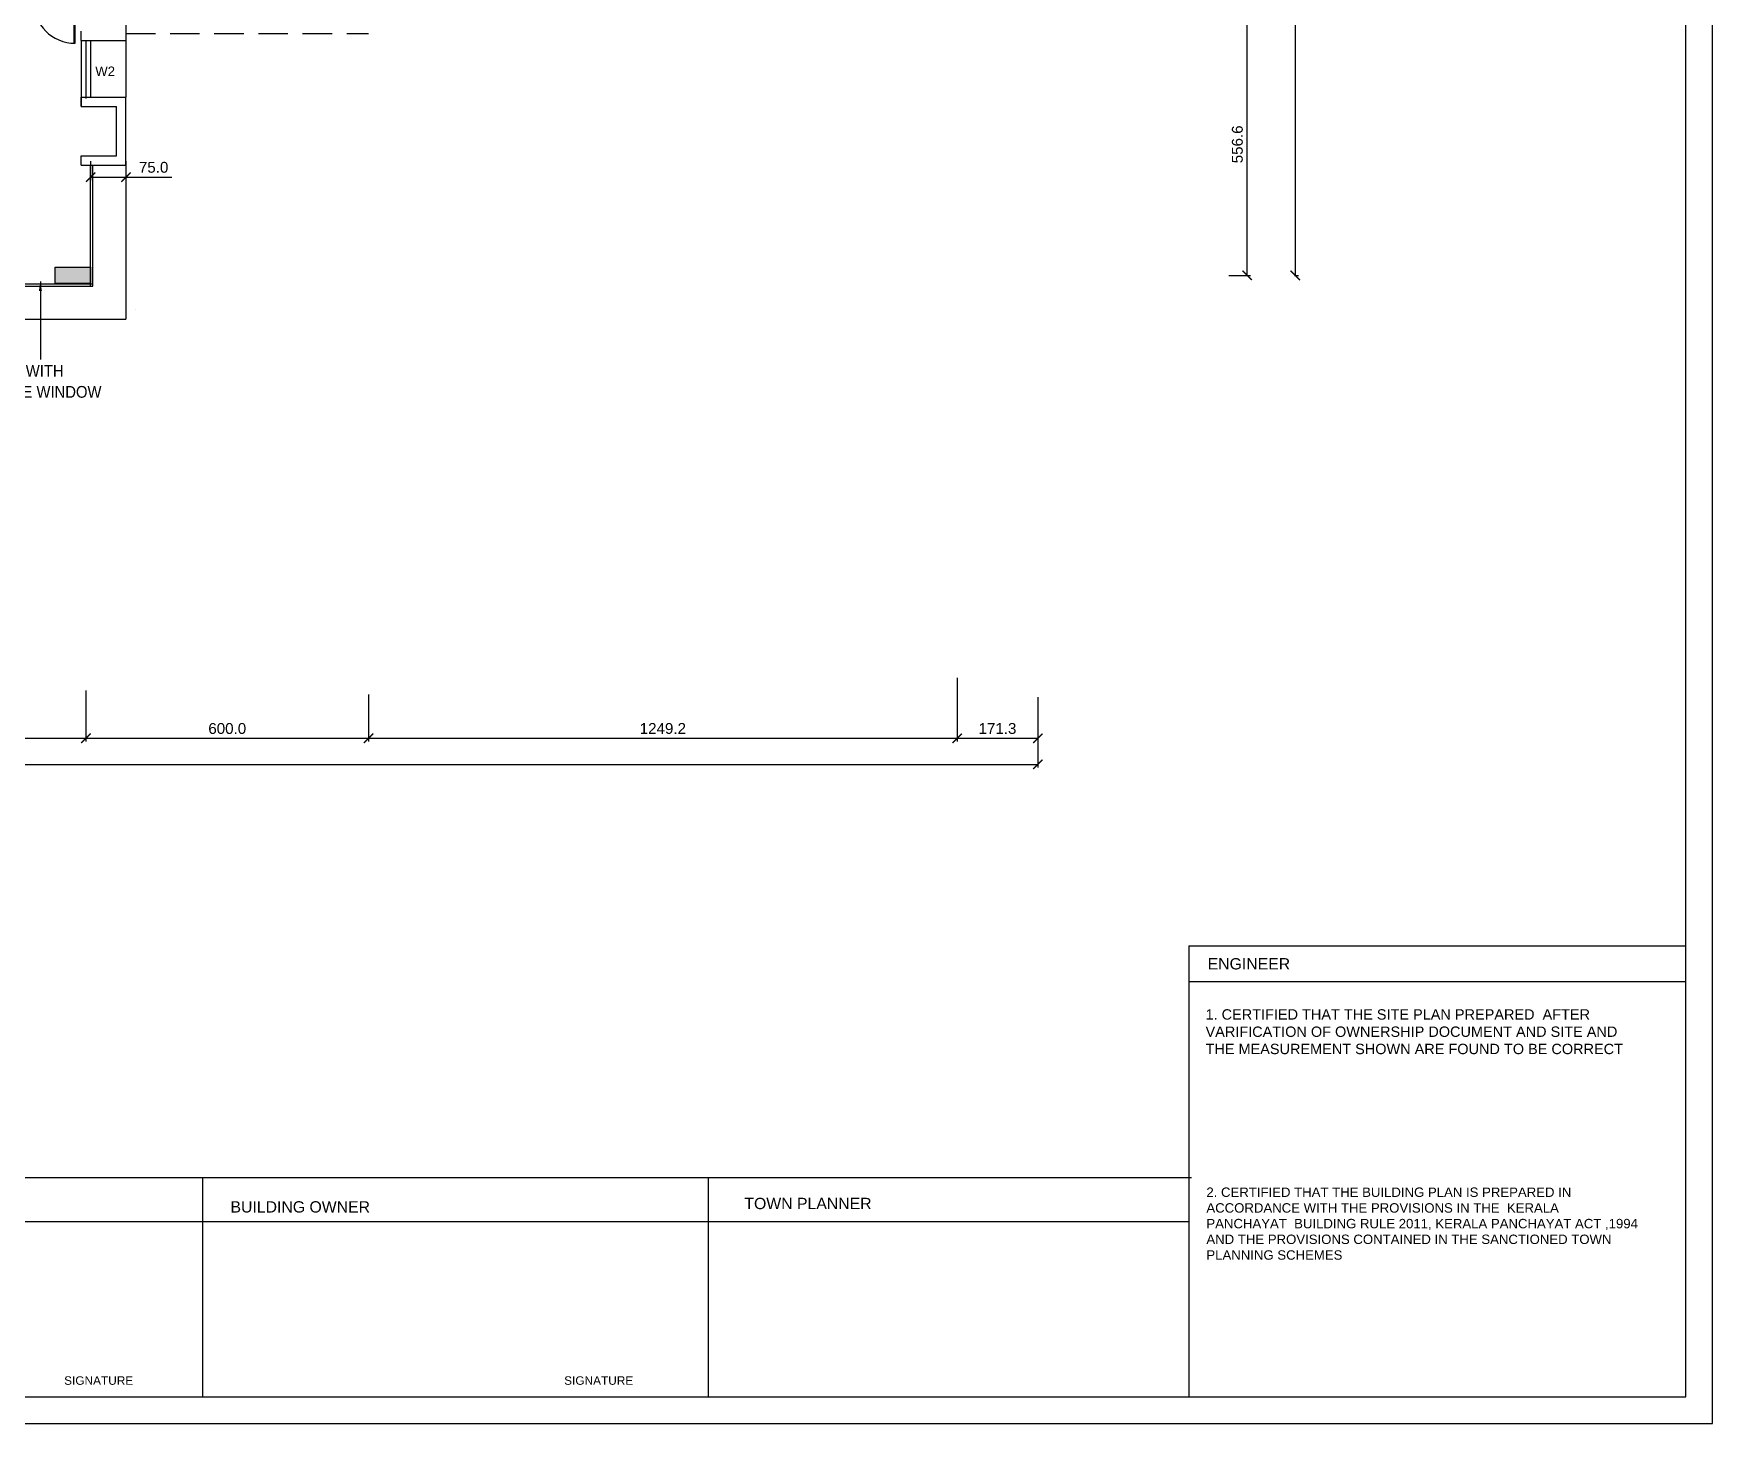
# Model space of a CAD drawing. Extents: x 53439 to 79867, y -144071 to -73305.
# Drawn here: x 70885 to 74449, y -117149 to -114197 of the extents above; entities that cross this region are included whole.
import ezdxf

# ---------------------------------------------------------------- set-up
doc = ezdxf.new("R2010")
doc.units = 0
doc.header["$LTSCALE"] = 0.1
doc.header["$MEASUREMENT"] = 0
doc.header["$PDMODE"] = 35
doc.header["$PDSIZE"] = -0.8
doc.linetypes.add('HIDDEN', pattern=[0.375, 0.25, -0.125])
doc.layers.get('0').update_dxf_attribs({"linetype": 'CONTINUOUS'})
doc.layers.get('DEFPOINTS').update_dxf_attribs({"linetype": 'CONTINUOUS'})
for name, color, linetype in [('BOR', 200, 'CONTINUOUS'), ('BOR1', 230, 'CONTINUOUS'), ('DOOR', 30, 'CONTINUOUS'), ('HAT', 253, 'CONTINUOUS'), ('LAYER4', 130, 'CONTINUOUS'), ('TEXT', 7, 'CONTINUOUS'), ('THIN_HA', 253, 'CONTINUOUS'), ('WALL', 6, 'CONTINUOUS'), ('WIN', 102, 'CONTINUOUS')]:
    doc.layers.add(name, color=color, linetype=linetype)
doc.styles.add('1MM', font='arial.ttf')
doc.styles.add('3MM', font='arial.ttf')
doc.styles.add('DIM', font='arial.ttf', dxfattribs={"width": 0.7, "height": 1})
doc.styles.add('DUTCH', font='arial.ttf')
doc.dimstyles.new('KRI', dxfattribs={"dimtxt": 23, "dimasz": 20, "dimexe": 7, "dimexo": 0, "dimgap": 9, "dimtad": 1, "dimdec": 1, "dimzin": 1, "dimtxsty": '1MM', "dimblk": 'ARCHTICK', "dimcen": 0.5, "dimclrd": 252, "dimclre": 252, "dimclrt": 7, "dimaunit": 1, "dimadec": 8, "dimazin": 3, "dimtfac": 1, "dimtdec": 1, "dimtmove": 0, "dimatfit": 3})

# ---------------------------------------------------------------- blocks, each defined once
blk = doc.blocks.new('A$C764D24B9')
at = {"layer": 'DOOR'}
for points in [[(0.056, 0.111), (0.083, 0.111), (0.083, 1), (0.056, 1)], [(0, 0), (0.056, 0), (0.056, 0.111), (0, 0.111)], [(0.944, 0), (1, 0), (1, 0.111), (0.944, 0.111)]]:
    blk.add_lwpolyline(points, close=True, dxfattribs=at)
blk.add_arc((0.056, 0.111), 0.889, 0, 90, dxfattribs=at)
blk = doc.blocks.new('_ARCHTICK')
at = {"layer": 'WALL', "color": 0, "const_width": 0.15}
blk.add_lwpolyline([(-0.5, -0.5), (0.5, 0.5)], dxfattribs=at)
blk = doc.blocks.new('*D204')
at = {"layer": 'DEFPOINTS', "color": 0, "linetype": 'CONTINUOUS', "ltscale": 0.1}
for p in [(71006.1, -114467.6, 1.6), (71081.1, -114467.6), (71081.1, -114501.8)]:
    blk.add_point(p, dxfattribs=at)
at = {"layer": 'LAYER4', "color": 252, "linetype": 'CONTINUOUS', "ltscale": 0.1}
for p, q in [((71006.1, -114467.6), (71006.1, -114508.8)), ((71081.1, -114467.6), (71081.1, -114508.8)), ((71006.1, -114501.8), (71081.1, -114501.8)), ((71081.1, -114501.8), (71178.6, -114501.8))]:
    blk.add_line(p, q, dxfattribs=at)
at = {"layer": 'LAYER4', "color": 252, "linetype": 'CONTINUOUS', "ltscale": 0.1, "xscale": 20, "yscale": 20, "zscale": 20}
for p, rotation in [((71006.1, -114501.8), 179.9859614380202), ((71081.1, -114501.8), 359.9859614380202)]:
    blk.add_blockref('_ARCHTICK', p, dxfattribs=dict(at, rotation=rotation))
at = {"layer": 'LAYER4', "color": 7, "linetype": 'CONTINUOUS', "ltscale": 0.1, "insert": (71139.8, -114481.1), "char_height": 23, "attachment_point": 5, "rotation": 359.986, "style": '1MM'}
blk.add_mtext('75.0', dxfattribs=at)
blk = doc.blocks.new('HYTYH')
at = {"layer": 'THIN_HA', "linetype": 'CONTINUOUS', "ltscale": 0.1}
blk.add_hatch(color=2, dxfattribs=at).paths.add_polyline_path([(-6806.129, -1174.355), (-6806.129, -1174.005), (-6805.379, -1174.005), (-6805.379, -1174.355)])
at = {"layer": 'THIN_HA', "color": 2, "linetype": 'CONTINUOUS', "ltscale": 0.1}
blk.add_lwpolyline([(-6806.129, -1174.355), (-6806.129, -1174.005), (-6805.379, -1174.005), (-6805.379, -1174.355)], close=True, dxfattribs=at)
blk = doc.blocks.new('*D184')
at = {"layer": 'DEFPOINTS', "color": 0, "linetype": 'CONTINUOUS', "ltscale": 0.1}
for p in [(70996.1, -115592), (70133.5, -115627.4), (70996.1, -115693.6)]:
    blk.add_point(p, dxfattribs=at)
at = {"layer": 'WIN', "color": 252, "linetype": 'CONTINUOUS', "ltscale": 0.1}
for p, q in [((70996.1, -115592), (70996.1, -115700.6)), ((70133.5, -115627.4), (70133.5, -115700.6)), ((70133.5, -115693.6), (70996.1, -115693.6))]:
    blk.add_line(p, q, dxfattribs=at)
at = {"layer": 'WIN', "color": 252, "linetype": 'CONTINUOUS', "ltscale": 0.1, "xscale": 20, "yscale": 20, "zscale": 20, "rotation": 180}
blk.add_blockref('_ARCHTICK', (70133.5, -115693.6), dxfattribs=at)
at = {"layer": 'WIN', "color": 252, "linetype": 'CONTINUOUS', "ltscale": 0.1, "xscale": 20, "yscale": 20, "zscale": 20}
blk.add_blockref('_ARCHTICK', (70996.1, -115693.6), dxfattribs=at)
at = {"layer": 'WIN', "color": 7, "linetype": 'CONTINUOUS', "ltscale": 0.1, "insert": (70564.8, -115672.9), "char_height": 23, "attachment_point": 5, "style": '1MM'}
blk.add_mtext('862.5', dxfattribs=at)
blk = doc.blocks.new('*D185')
at = {"layer": 'DEFPOINTS', "color": 0, "linetype": 'CONTINUOUS', "ltscale": 0.1}
for p in [(70996.1, -115592), (71596.1, -115600.8), (71596.1, -115693.6)]:
    blk.add_point(p, dxfattribs=at)
at = {"layer": 'WIN', "color": 252, "linetype": 'CONTINUOUS', "ltscale": 0.1}
for p, q in [((70996.1, -115592), (70996.1, -115700.6)), ((71596.1, -115600.8), (71596.1, -115700.6)), ((70996.1, -115693.6), (71596.1, -115693.6))]:
    blk.add_line(p, q, dxfattribs=at)
at = {"layer": 'WIN', "color": 252, "linetype": 'CONTINUOUS', "ltscale": 0.1, "xscale": 20, "yscale": 20, "zscale": 20, "rotation": 180}
blk.add_blockref('_ARCHTICK', (70996.1, -115693.6), dxfattribs=at)
at = {"layer": 'WIN', "color": 252, "linetype": 'CONTINUOUS', "ltscale": 0.1, "xscale": 20, "yscale": 20, "zscale": 20}
blk.add_blockref('_ARCHTICK', (71596.1, -115693.6), dxfattribs=at)
at = {"layer": 'WIN', "color": 7, "linetype": 'CONTINUOUS', "ltscale": 0.1, "insert": (71296.1, -115672.9), "char_height": 23, "attachment_point": 5, "style": '1MM'}
blk.add_mtext('600.0', dxfattribs=at)
blk = doc.blocks.new('*D186')
at = {"layer": 'DEFPOINTS', "color": 0, "linetype": 'CONTINUOUS', "ltscale": 0.1}
for p in [(72845.3, -115565.5, 0), (71596.1, -115600.8), (72845.3, -115693.6)]:
    blk.add_point(p, dxfattribs=at)
at = {"layer": 'WIN', "color": 252, "linetype": 'CONTINUOUS', "ltscale": 0.1}
for p, q in [((72845.3, -115565.5), (72845.3, -115700.6)), ((71596.1, -115600.8), (71596.1, -115700.6)), ((71596.1, -115693.6), (72845.3, -115693.6))]:
    blk.add_line(p, q, dxfattribs=at)
at = {"layer": 'WIN', "color": 252, "linetype": 'CONTINUOUS', "ltscale": 0.1, "xscale": 20, "yscale": 20, "zscale": 20, "rotation": 180}
blk.add_blockref('_ARCHTICK', (71596.1, -115693.6), dxfattribs=at)
at = {"layer": 'WIN', "color": 252, "linetype": 'CONTINUOUS', "ltscale": 0.1, "xscale": 20, "yscale": 20, "zscale": 20}
blk.add_blockref('_ARCHTICK', (72845.3, -115693.6), dxfattribs=at)
at = {"layer": 'WIN', "color": 7, "linetype": 'CONTINUOUS', "ltscale": 0.1, "insert": (72220.7, -115672.9), "char_height": 23, "attachment_point": 5, "style": '1MM'}
blk.add_mtext('1249.2', dxfattribs=at)
blk = doc.blocks.new('*D187')
at = {"layer": 'DEFPOINTS', "color": 0, "linetype": 'CONTINUOUS', "ltscale": 0.1}
for p in [(59278.5, -115668.8), (73016.7, -115668.8, 0), (73016.7, -115748.9)]:
    blk.add_point(p, dxfattribs=at)
at = {"layer": 'WIN', "color": 252, "linetype": 'CONTINUOUS', "ltscale": 0.1}
for p, q in [((59278.5, -115668.8), (59278.5, -115755.9)), ((73016.7, -115668.8), (73016.7, -115755.9)), ((59278.5, -115748.9), (73016.7, -115748.9))]:
    blk.add_line(p, q, dxfattribs=at)
at = {"layer": 'WIN', "color": 252, "linetype": 'CONTINUOUS', "ltscale": 0.1, "xscale": 20, "yscale": 20, "zscale": 20, "rotation": 180}
blk.add_blockref('_ARCHTICK', (59278.5, -115748.9), dxfattribs=at)
at = {"layer": 'WIN', "color": 252, "linetype": 'CONTINUOUS', "ltscale": 0.1, "xscale": 20, "yscale": 20, "zscale": 20}
blk.add_blockref('_ARCHTICK', (73016.7, -115748.9), dxfattribs=at)
at = {"layer": 'WIN', "color": 7, "linetype": 'CONTINUOUS', "ltscale": 0.1, "insert": (66147.6, -115728.2), "char_height": 23, "attachment_point": 5, "style": '1MM'}
blk.add_mtext('13738.1', dxfattribs=at)
blk = doc.blocks.new('*D188')
at = {"layer": 'DEFPOINTS', "color": 0, "linetype": 'CONTINUOUS', "ltscale": 0.1}
for p in [(72845.3, -115606.2), (73016.7, -115606.2, 0), (73016.7, -115693.6)]:
    blk.add_point(p, dxfattribs=at)
at = {"layer": 'WIN', "color": 252, "linetype": 'CONTINUOUS', "ltscale": 0.1}
for p, q in [((72845.3, -115606.2), (72845.3, -115700.6)), ((73016.7, -115606.2), (73016.7, -115700.6)), ((72845.3, -115693.6), (73016.7, -115693.6))]:
    blk.add_line(p, q, dxfattribs=at)
at = {"layer": 'WIN', "color": 252, "linetype": 'CONTINUOUS', "ltscale": 0.1, "xscale": 20, "yscale": 20, "zscale": 20, "rotation": 180}
blk.add_blockref('_ARCHTICK', (72845.3, -115693.6), dxfattribs=at)
at = {"layer": 'WIN', "color": 252, "linetype": 'CONTINUOUS', "ltscale": 0.1, "xscale": 20, "yscale": 20, "zscale": 20}
blk.add_blockref('_ARCHTICK', (73016.7, -115693.6), dxfattribs=at)
at = {"layer": 'WIN', "color": 7, "linetype": 'CONTINUOUS', "ltscale": 0.1, "insert": (72931, -115672.9), "char_height": 23, "attachment_point": 5, "style": '1MM'}
blk.add_mtext('171.3', dxfattribs=at)
blk = doc.blocks.new('*D189')
at = {"layer": 'DEFPOINTS', "color": 0, "linetype": 'CONTINUOUS', "ltscale": 0.1}
for p in [(73422, -114153.9), (73461, -114153.9), (73422, -114710.5, 0)]:
    blk.add_point(p, dxfattribs=at)
at = {"layer": 'WIN', "color": 252, "linetype": 'CONTINUOUS', "ltscale": 0.1}
for p, q in [((73422, -114153.9), (73468, -114153.9)), ((73461, -114710.5), (73461, -114153.9)), ((73422, -114710.5), (73468, -114710.5))]:
    blk.add_line(p, q, dxfattribs=at)
at = {"layer": 'WIN', "color": 252, "linetype": 'CONTINUOUS', "ltscale": 0.1, "xscale": 20, "yscale": 20, "zscale": 20}
for p, rotation in [((73461, -114153.9), 90), ((73461, -114710.5), 270)]:
    blk.add_blockref('_ARCHTICK', p, dxfattribs=dict(at, rotation=rotation))
at = {"layer": 'WIN', "color": 7, "linetype": 'CONTINUOUS', "ltscale": 0.1, "insert": (73440.3, -114432.2), "char_height": 23, "attachment_point": 5, "rotation": 90, "style": '1MM'}
blk.add_mtext('556.6', dxfattribs=at)
blk = doc.blocks.new('*D194')
at = {"layer": 'DEFPOINTS', "color": 0, "linetype": 'CONTINUOUS', "ltscale": 0.1}
for p in [(73561.2, -110319.4), (73561.2, -114710.5, 0), (73563.1, -114710.5)]:
    blk.add_point(p, dxfattribs=at)
at = {"layer": 'WIN', "color": 252, "linetype": 'CONTINUOUS', "ltscale": 0.1}
for p, q in [((73561.2, -110319.4), (73570.1, -110319.4)), ((73563.1, -110319.4), (73563.1, -114710.5)), ((73561.2, -114710.5), (73570.1, -114710.5))]:
    blk.add_line(p, q, dxfattribs=at)
at = {"layer": 'WIN', "color": 252, "linetype": 'CONTINUOUS', "ltscale": 0.1, "xscale": 20, "yscale": 20, "zscale": 20}
for p, rotation in [((73563.1, -110319.4), 90), ((73563.1, -114710.5), 270)]:
    blk.add_blockref('_ARCHTICK', p, dxfattribs=dict(at, rotation=rotation))
at = {"layer": 'WIN', "color": 7, "linetype": 'CONTINUOUS', "ltscale": 0.1, "insert": (73542.4, -112514.9), "char_height": 23, "attachment_point": 5, "rotation": 90, "style": '1MM'}
blk.add_mtext('4391.1', dxfattribs=at)

msp = doc.modelspace()

# ---------------------------------------------------------------- linework, layer by layer
at = {"layer": 'BOR', "linetype": 'CONTINUOUS'}
for p, q in [((73337.4, -116134.48), (73337.4, -117092.07)), ((73337.4, -116134.48), (74392.11, -116134.48)), ((73343.13, -116627.18), (67832.19, -116627.18)), ((71243.27, -116627.18), (71243.27, -117092.07)), ((72316.64, -116627.18), (72316.64, -117092.07)), ((70181.88, -116720), (73337.4, -116720))]:
    msp.add_line(p, q, dxfattribs=at)
at = {"layer": 'BOR'}
msp.add_lwpolyline([(74392.11, -108900.79), (58184.29, -108900.79), (58184.29, -117092.07), (74392.11, -117092.07)], close=True, dxfattribs=at)
at = {"layer": 'BOR1'}
msp.add_line((73337.4, -116209.76), (74392.11, -116209.76), dxfattribs=at)
msp.add_lwpolyline([(74448.63, -108844.26), (58127.76, -108844.26), (58127.76, -117148.6), (74448.63, -117148.6)], close=True, dxfattribs=at)
at = {"layer": 'WALL', "linetype": 'CONTINUOUS', "ltscale": 0.1}
for p, q in [((71081.08, -113846.9, 0), (71081.08, -114211.92, 0)), ((70986.09, -114211.92), (70986.09, -114191.92)), ((70986.09, -114211.92, 0), (71081.11, -114211.92, 0)), ((70986.09, -114331.85, 0), (71081.04, -114331.85)), ((70986.09, -114351.85), (70986.09, -114331.85, 0)), ((70986.09, -114351.85), (71061.08, -114351.85)), ((71061.08, -114428.47), (71061.08, -114351.85)), ((71061.08, -114456.47), (71061.08, -114351.85)), ((71081.05, -114428.47, 2.42), (71081.04, -114331.85, 3.04)), ((71081.08, -114476.47), (71081.08, -114331.92)), ((71081.08, -114476.47), (71081.08, -114349.88)), ((71081.08, -114476.47), (71081.08, -114349.88)), ((70986.09, -114456.47), (71061.09, -114456.47)), ((70986.09, -114456.47), (71061.08, -114456.47)), ((70986.09, -114476.47), (70986.09, -114456.47)), ((70986.09, -114476.47), (71081.09, -114476.47)), ((70986.09, -114476.47), (71081.11, -114476.47)), ((70986.09, -114476.47), (71081.08, -114476.47))]:
    msp.add_line(p, q, dxfattribs=at)
at = {"layer": 'WALL', "color": 252, "linetype": 'HIDDEN', "ltscale": 2500}
msp.add_line((71081.08, -114196.92), (71596.08, -114196.92), dxfattribs=at)
at = {"layer": 'WIN'}
for p, q in [((71081.11, -114211.92, 0), (71081.08, -114331.92, 0)), ((71006.08, -114733.47), (71006.08, -114476.47)), ((71011.08, -114733.47), (71011.08, -114476.47)), ((71081.11, -114476.47), (71081.03, -114803.47)), ((70751.08, -114728.47), (71011.08, -114728.47)), ((70751.08, -114733.47), (71011.08, -114733.47)), ((71101.08, -114783.47), (71101.09, -114783.47)), ((70751.08, -114803.47), (71081.03, -114803.47))]:
    msp.add_line(p, q, dxfattribs=at)
for points in [[(70986.09, -114211.92), (70986.09, -114351.85)], [(70986.09, -114214.92), (70986.09, -114334.92)], [(70996.08, -114211.92), (70996.08, -114331.92)], [(70996.08, -114214.92), (70996.08, -114334.92)], [(71006.09, -114214.92), (71006.08, -114329.88)], [(71006.09, -114211.92), (71006.09, -114331.85)]]:
    msp.add_lwpolyline(points, dxfattribs=at)

# ---------------------------------------------------------------- block references
at = {"layer": 'THIN_HA', "color": 2, "linetype": 'CONTINUOUS', "xscale": 100, "yscale": 100, "zscale": 100}
msp.add_blockref('HYTYH', (751544.01, 2707.49), dxfattribs=at)
at = {"layer": 'WALL', "linetype": 'CONTINUOUS', "ltscale": 0.1, "xscale": 99.39759036278701, "yscale": 99.39759036278701, "zscale": 99.39759036278701, "rotation": 180}
msp.add_blockref('A$C764D24B9', (70978.73, -114118.04), dxfattribs=at)

# ---------------------------------------------------------------- texts
at = {"style": 'DIM'}
msp.add_text('W2', height=20, dxfattribs=at).set_placement((71015.94, -114286.98, -8.34))
at = {"layer": 'HAT', "linetype": 'CONTINUOUS', "ltscale": 0.1, "width": 916.654, "attachment_point": 1, "style": '1MM'}
for s, insert, char_height in [('1. CERTIFIED THAT THE SITE PLAN PREPARED  AFTER VARIFICATION OF OWNERSHIP DOCUMENT AND SITE AND THE MEASUREMENT SHOWN ARE FOUND TO BE CORRECT', (73372.67, -116268.98), 22), ('2. CERTIFIED THAT THE BUILDING PLAN IS PREPARED IN ACCORDANCE WITH THE PROVISIONS IN THE  KERALA PANCHAYAT  BUILDING RULE 2011, KERALA PANCHAYAT ACT ,1994 AND THE PROVISIONS CONTAINED IN THE SANCTIONED TOWN  PLANNING SCHEMES', (73374.49, -116647.54), 20)]:
    msp.add_mtext(s, dxfattribs=dict(at, insert=insert, char_height=char_height))
at = {"layer": 'LAYER4', "style": '3MM'}
for s, height, p in [('ENGINEER', 24, (73377.2, -116184.44)), ('TOWN PLANNER', 24, (72393.76, -116693.48)), ('BUILDING OWNER', 24, (71302.98, -116700.69)), ('SIGNATURE', 18, (70949.82, -117066.49)), ('SIGNATURE', 18, (72011.21, -117066.49))]:
    msp.add_text(s, height=height, dxfattribs=at).set_placement(p)
at = {"layer": 'TEXT', "style": 'DUTCH', "width": 0.9}
for s, p in [(' GLAZING WITH', (70713.01, -114925.87)), ('OPENABLE WINDOW', (70713.01, -114970.38))]:
    msp.add_text(s, height=25, dxfattribs=at).set_placement(p)

# ---------------------------------------------------------------- dimensions: what is measured, and where the dimension line sits
at = {"layer": 'LAYER4', "color": 120, "linetype": 'CONTINUOUS', "ltscale": 0.1}
dim = msp.add_aligned_dim(p1=(71006.08, -114467.55, 1.59), p2=(71081.09, -114467.57), distance=-34.22, dimstyle='KRI', dxfattribs=at)
dim.commit()
dim.dimension.update_dxf_attribs({"geometry": '*D204', "text_midpoint": (71139.83, -114481.06)})
at = {"layer": 'WIN', "linetype": 'CONTINUOUS', "ltscale": 0.1}
for base, p1, p2, picture, middle in [((73563.1231, -114710.4732), (73561.1923, -110319.4207), (73561.1923, -114710.4732, 0), '*D194', (73542.3721, -112514.9469)), ((73461.0202, -114153.9207), (73422.0226, -114710.4732, 0), (73422.0226, -114153.9207), '*D189', (73440.277, -114432.1969))]:
    dim = msp.add_linear_dim(base=base, p1=p1, p2=p2, angle=90, dimstyle='KRI', dxfattribs=at)
    dim.commit()
    dim.dimension.update_dxf_attribs({"geometry": picture, "text_midpoint": middle})
for base, p1, p2, picture, middle in [((72845.32, -115693.65), (71596.08, -115600.84), (72845.32, -115565.54, 0), '*D186', (72220.7, -115672.9)), ((70996.08, -115693.65), (70133.54, -115627.4), (70996.08, -115591.99), '*D184', (70564.81, -115672.9)), ((71596.08, -115693.65), (70996.08, -115591.99), (71596.08, -115600.84), '*D185', (71296.08, -115672.9))]:
    dim = msp.add_linear_dim(base=base, p1=p1, p2=p2, dimstyle='KRI', override={"dimtmove": 1}, dxfattribs=at)
    dim.commit()
    dim.dimension.update_dxf_attribs({"geometry": picture, "text_midpoint": middle})
for base, p1, p2, picture, middle in [((73016.667, -115693.6467), (72845.3235, -115606.2363), (73016.667, -115606.2363, 0), '*D188', (72930.9953, -115672.8956)), ((73016.67, -115748.94), (59278.54, -115668.75), (73016.67, -115668.75, 0), '*D187', (66147.6, -115728.19))]:
    dim = msp.add_linear_dim(base=base, p1=p1, p2=p2, dimstyle='KRI', dxfattribs=at)
    dim.commit()
    dim.dimension.update_dxf_attribs({"geometry": picture, "text_midpoint": middle})

# ---------------------------------------------------------------- leaders
at = {"layer": 'THIN_HA', "color": 2, "linetype": 'CONTINUOUS', "ltscale": 0.1}
msp.add_leader([(70899.44, -114723.77), (70899.44, -114889.23)], dimstyle='KRI', dxfattribs=at)

doc.saveas('drawing.dxf')
